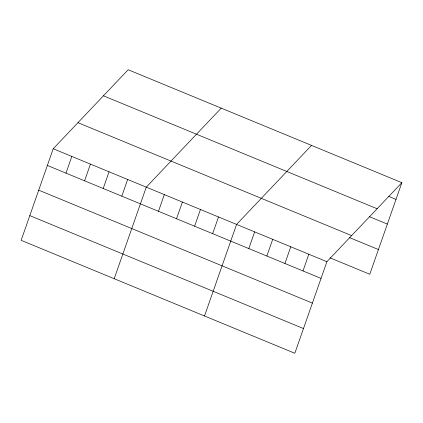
<?xml version="1.0" encoding="UTF-8"?>
<svg xmlns="http://www.w3.org/2000/svg" width="423" height="423" viewBox="0 0 423 423"><rect width="100%" height="100%" fill="white"/><g stroke="black" fill="none" stroke-linecap="round" stroke-linejoin="round"><path stroke-width="0.63" d="M53.219 148.748L21.15 240.322L294.826 353.258L326.894 261.689L401.85 182.678L128.174 69.742L53.219 148.748L326.894 261.689M65.977 173.129L71.825 156.431M84.589 180.811L90.437 164.108M103.201 188.489L109.049 171.791M121.808 196.166L127.656 179.468M114.199 278.72L146.268 187.151L221.224 108.14M158.482 211.304L164.33 194.601M176.544 218.754L182.392 202.057M194.606 226.21L200.454 209.512M212.669 233.665L218.517 216.962M204.515 315.986L236.584 224.417L311.534 145.412M248.798 248.571L254.646 231.873M266.86 256.026L272.708 239.328M284.922 263.481L290.77 246.778M302.984 270.932L308.832 254.234M401.85 182.678L369.781 274.252L330.046 257.85M388.779 196.399L396.002 199.381M103.439 95.815L377.115 208.751M369.284 216.634L387.352 224.084M77.954 122.675L351.629 235.616M349.535 237.615L378.437 249.544M47.371 165.451L321.046 278.387M38.715 190.154L312.396 303.095M29.8 215.614L303.481 328.549"/></g></svg>
